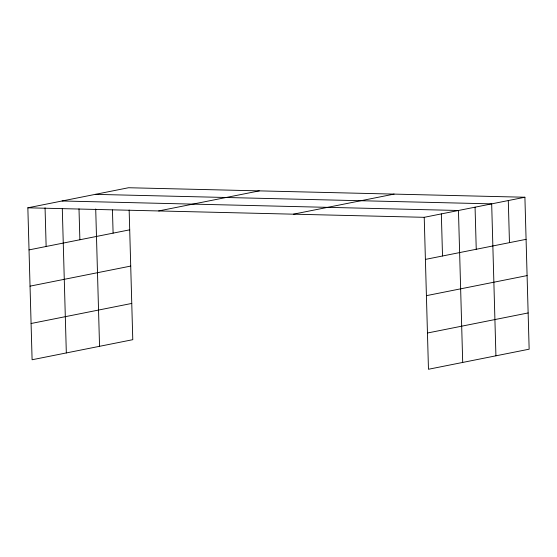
<?xml version="1.0" encoding="UTF-8"?>
<svg xmlns="http://www.w3.org/2000/svg" width="557" height="557" viewBox="0 0 557 557"><rect width="100%" height="100%" fill="white"/><g stroke="black" fill="none" stroke-linecap="round" stroke-linejoin="round"><path stroke-width="0.84" d="M129.154 210.073L132.775 339.686L32.097 359.759L27.85 207.81L128.535 187.737L524.903 197.241L529.15 349.19L428.465 369.263L424.225 217.314L524.903 197.241M158.654 210.943L259.332 190.87M29.027 249.898L129.711 229.825M293.421 214.173L394.105 194.101M30.036 286.152L130.721 266.079M31.081 323.506L131.765 303.433M425.402 259.409L526.08 239.336M426.411 295.663L527.096 275.59M427.456 333.009L528.14 312.943M95.31 194.358L491.678 203.862L495.925 355.819M62.085 200.98L458.453 210.49L462.7 362.44M27.85 207.81L424.225 217.314M508.29 200.555L509.467 242.643M475.065 207.176L476.242 249.271M441.339 213.902L442.516 255.997M112.444 209.947L113.099 233.139M95.713 208.966L99.55 346.308M79.003 208.84L79.874 239.761M62.3 208.715L66.325 352.936M45.061 207.831L46.14 246.486"/></g></svg>
